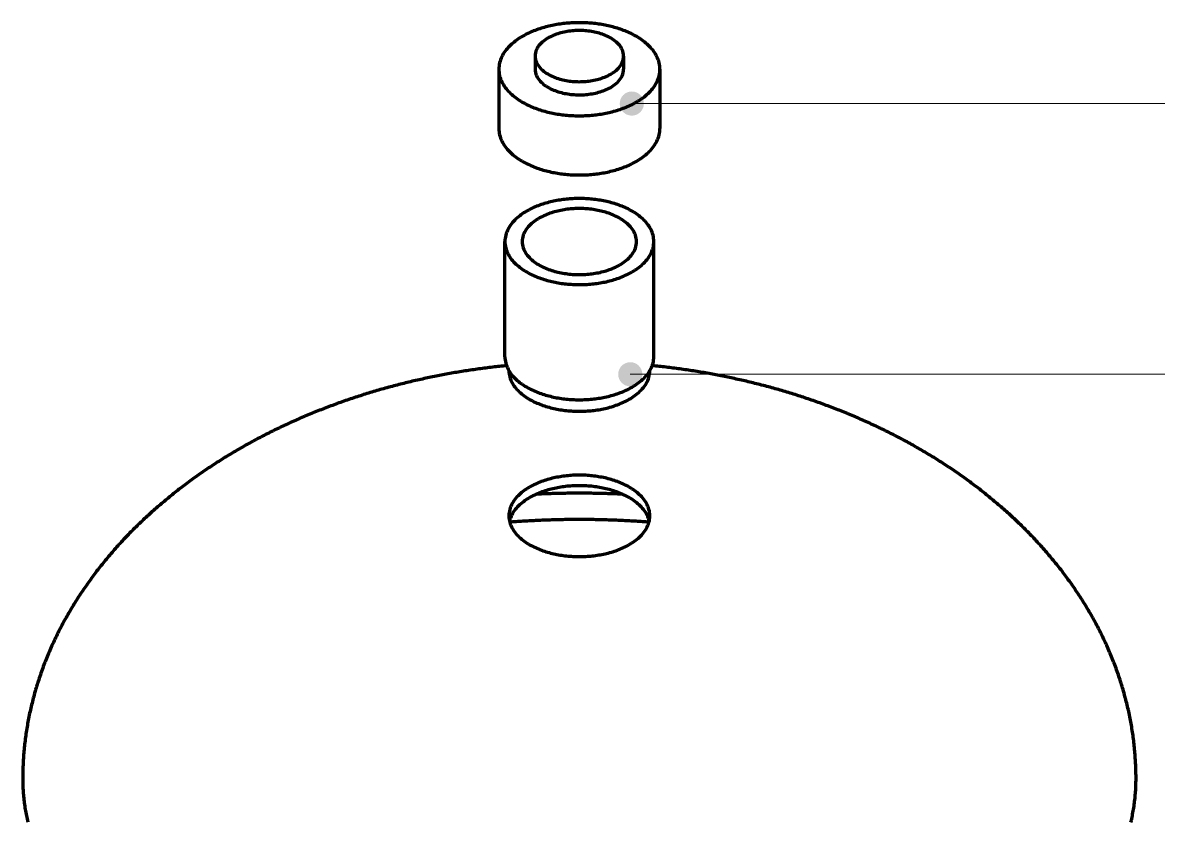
# Model space of a CAD drawing. Header units: millimetres. Extents: x 0 to 420, y 0 to 297.
# Drawn here: x 110.9 to 167.3, y 182.2 to 221.8 of the extents above; entities that cross this region are included whole.
import ezdxf

# ---------------------------------------------------------------- set-up
doc = ezdxf.new("R2010")
doc.units = ezdxf.units.MM
doc.layers.add('01-VISIBLE', color=7, linetype='CONTINUOUS', lineweight=70)
doc.layers.add('08-FINA', color=5, linetype='CONTINUOUS', lineweight=18)

msp = doc.modelspace()

# ---------------------------------------------------------------- hatches: boundary and pattern name
at = {"layer": '08-FINA'}
h = msp.add_hatch(color=7, dxfattribs=at)
h.dxf.hatch_style = 1
edge = h.paths.add_edge_path()
edge.add_arc((141.141, 217.8), 0.6, 0, 360)
h = msp.add_hatch(color=7, dxfattribs=at)
h.dxf.hatch_style = 1
edge = h.paths.add_edge_path()
edge.add_arc((141.064, 204.361), 0.6, 0, 360)

# ---------------------------------------------------------------- linework, layer by layer
at = {"layer": '01-VISIBLE'}
for p, q in [((136.336, 220.158), (136.336, 219.504)), ((140.736, 220.158), (140.736, 219.504)), ((134.536, 219.504), (134.536, 216.565)), ((142.536, 219.504), (142.536, 216.565)), ((134.836, 205.234), (134.836, 210.949)), ((142.236, 205.234), (142.236, 210.949))]:
    msp.add_line(p, q, dxfattribs=at)
for points in [[(142.536, 219.504), (142.533, 219.584), (142.526, 219.664), (142.514, 219.743), (142.498, 219.822), (142.477, 219.899), (142.452, 219.975), (142.423, 220.05), (142.39, 220.123), (142.353, 220.194), (142.313, 220.263), (142.271, 220.331), (142.225, 220.397), (142.177, 220.461), (142.126, 220.523), (142.073, 220.583), (142.018, 220.641), (141.961, 220.697), (141.902, 220.751), (141.842, 220.804), (141.78, 220.855), (141.717, 220.904), (141.652, 220.952), (141.587, 220.998), (141.52, 221.042), (141.452, 221.085), (141.384, 221.126), (141.314, 221.166), (141.244, 221.204), (141.173, 221.241), (141.101, 221.276), (141.029, 221.31), (140.956, 221.343), (140.882, 221.375), (140.808, 221.405), (140.733, 221.434), (140.658, 221.462), (140.583, 221.488), (140.507, 221.514), (140.43, 221.538), (140.354, 221.561), (140.277, 221.583), (140.199, 221.604), (140.122, 221.624), (140.044, 221.643), (139.966, 221.661), (139.888, 221.678), (139.809, 221.694), (139.73, 221.708), (139.652, 221.722), (139.573, 221.735), (139.493, 221.747), (139.414, 221.757), (139.335, 221.767), (139.255, 221.776), (139.175, 221.784), (139.095, 221.791), (139.016, 221.797), (138.936, 221.802), (138.856, 221.806), (138.776, 221.81), (138.696, 221.812), (138.616, 221.813), (138.536, 221.814), (138.455, 221.813), (138.375, 221.812), (138.295, 221.81), (138.215, 221.806), (138.135, 221.802), (138.055, 221.797), (137.976, 221.791), (137.896, 221.784), (137.816, 221.776), (137.737, 221.767), (137.657, 221.757), (137.578, 221.747), (137.499, 221.735), (137.42, 221.722), (137.341, 221.708), (137.262, 221.694), (137.183, 221.678), (137.105, 221.661), (137.027, 221.643), (136.949, 221.624), (136.872, 221.604), (136.794, 221.583), (136.717, 221.561), (136.641, 221.538), (136.565, 221.514), (136.489, 221.488), (136.413, 221.462), (136.338, 221.434), (136.263, 221.405), (136.189, 221.375), (136.116, 221.343), (136.043, 221.31), (135.97, 221.276), (135.898, 221.241), (135.827, 221.204), (135.757, 221.166), (135.687, 221.126), (135.619, 221.085), (135.551, 221.042), (135.484, 220.998), (135.419, 220.952), (135.354, 220.904), (135.291, 220.855), (135.229, 220.804), (135.169, 220.751), (135.11, 220.697), (135.053, 220.641), (134.998, 220.583), (134.945, 220.523), (134.895, 220.461), (134.846, 220.397), (134.801, 220.331), (134.758, 220.263), (134.718, 220.194), (134.682, 220.123), (134.649, 220.05), (134.619, 219.975), (134.594, 219.899), (134.573, 219.822), (134.557, 219.743), (134.545, 219.664), (134.538, 219.584), (134.536, 219.504)], [(140.736, 220.158), (140.731, 220.238), (140.718, 220.317), (140.697, 220.395), (140.668, 220.47), (140.632, 220.542), (140.591, 220.611), (140.544, 220.676), (140.493, 220.738), (140.437, 220.796), (140.379, 220.851), (140.317, 220.903), (140.253, 220.951), (140.187, 220.997), (140.119, 221.04), (140.049, 221.08), (139.977, 221.117), (139.905, 221.152), (139.831, 221.184), (139.757, 221.214), (139.681, 221.242), (139.605, 221.268), (139.528, 221.291), (139.451, 221.313), (139.373, 221.332), (139.294, 221.35), (139.215, 221.366), (139.136, 221.379), (139.057, 221.392), (138.977, 221.402), (138.897, 221.41), (138.817, 221.417), (138.737, 221.422), (138.656, 221.426), (138.576, 221.427), (138.495, 221.427), (138.415, 221.426), (138.335, 221.422), (138.254, 221.417), (138.174, 221.41), (138.094, 221.402), (138.014, 221.392), (137.935, 221.379), (137.856, 221.366), (137.777, 221.35), (137.698, 221.332), (137.62, 221.313), (137.543, 221.291), (137.466, 221.268), (137.39, 221.242), (137.314, 221.214), (137.24, 221.184), (137.166, 221.152), (137.094, 221.117), (137.022, 221.08), (136.953, 221.04), (136.884, 220.997), (136.818, 220.951), (136.754, 220.903), (136.693, 220.851), (136.634, 220.796), (136.579, 220.738), (136.527, 220.676), (136.48, 220.611), (136.439, 220.542), (136.403, 220.47), (136.374, 220.395), (136.353, 220.317), (136.34, 220.238), (136.336, 220.158)], [(136.336, 220.158), (136.34, 220.076), (136.353, 219.996), (136.375, 219.918), (136.404, 219.842), (136.441, 219.769), (136.483, 219.7), (136.531, 219.634), (136.583, 219.572), (136.64, 219.513), (136.699, 219.458), (136.762, 219.406), (136.827, 219.357), (136.894, 219.312), (136.963, 219.269), (137.034, 219.229), (137.107, 219.192), (137.18, 219.157), (137.255, 219.125), (137.33, 219.095), (137.407, 219.067), (137.484, 219.042), (137.562, 219.019), (137.641, 218.997), (137.72, 218.978), (137.799, 218.961), (137.879, 218.945), (137.959, 218.932), (138.04, 218.92), (138.12, 218.91), (138.201, 218.902), (138.282, 218.896), (138.363, 218.891), (138.445, 218.888), (138.526, 218.887), (138.607, 218.888), (138.689, 218.89), (138.77, 218.895), (138.851, 218.9), (138.932, 218.908), (139.013, 218.918), (139.093, 218.929), (139.174, 218.942), (139.253, 218.957), (139.333, 218.974), (139.412, 218.993), (139.491, 219.013), (139.569, 219.036), (139.646, 219.061), (139.723, 219.088), (139.799, 219.118), (139.874, 219.149), (139.947, 219.183), (140.02, 219.22), (140.091, 219.259)], [(140.091, 219.259), (140.162, 219.302), (140.231, 219.348), (140.297, 219.397), (140.362, 219.449), (140.423, 219.505), (140.48, 219.564), (140.534, 219.627), (140.583, 219.693), (140.627, 219.763), (140.664, 219.837), (140.695, 219.914), (140.717, 219.994), (140.731, 220.075), (140.736, 220.158)], [(134.536, 219.504), (134.538, 219.424), (134.545, 219.343), (134.557, 219.264), (134.574, 219.185), (134.595, 219.107), (134.621, 219.03), (134.65, 218.955), (134.684, 218.882), (134.72, 218.81), (134.761, 218.74), (134.804, 218.672), (134.85, 218.606), (134.899, 218.542), (134.951, 218.48), (135.004, 218.42), (135.06, 218.361), (135.117, 218.305), (135.177, 218.25), (135.238, 218.197), (135.3, 218.146), (135.364, 218.097), (135.429, 218.05), (135.495, 218.004), (135.563, 217.959), (135.631, 217.916), (135.7, 217.875), (135.771, 217.836), (135.842, 217.797), (135.913, 217.76), (135.986, 217.725), (136.059, 217.691), (136.133, 217.658), (136.207, 217.627), (136.282, 217.596), (136.357, 217.568), (136.433, 217.54), (136.509, 217.513), (136.585, 217.488), (136.662, 217.464), (136.74, 217.441), (136.817, 217.419), (136.895, 217.398), (136.973, 217.378), (137.052, 217.36), (137.131, 217.342), (137.21, 217.326), (137.289, 217.31), (137.368, 217.296), (137.448, 217.282), (137.527, 217.27), (137.607, 217.258), (137.687, 217.248), (137.767, 217.238), (137.847, 217.229), (137.928, 217.222), (138.008, 217.215), (138.088, 217.209), (138.169, 217.205), (138.249, 217.201), (138.33, 217.198), (138.411, 217.196), (138.491, 217.195), (138.572, 217.195), (138.653, 217.196), (138.733, 217.198), (138.814, 217.201), (138.894, 217.204), (138.975, 217.209), (139.055, 217.215), (139.136, 217.221), (139.216, 217.229), (139.296, 217.237), (139.376, 217.247), (139.456, 217.257), (139.536, 217.268), (139.616, 217.281), (139.695, 217.294), (139.775, 217.309), (139.854, 217.324), (139.933, 217.34), (140.012, 217.358), (140.09, 217.376), (140.168, 217.396), (140.246, 217.417), (140.324, 217.439), (140.401, 217.462), (140.478, 217.486), (140.555, 217.511), (140.631, 217.537), (140.707, 217.565), (140.782, 217.594), (140.857, 217.624), (140.931, 217.655), (141.005, 217.688), (141.078, 217.722), (141.151, 217.757), (141.223, 217.794), (141.294, 217.832), (141.364, 217.871)], [(136.336, 219.504), (136.34, 219.423), (136.353, 219.343), (136.375, 219.265), (136.404, 219.189), (136.441, 219.116), (136.483, 219.047), (136.531, 218.981), (136.583, 218.919), (136.64, 218.86), (136.699, 218.805), (136.762, 218.753), (136.827, 218.704), (136.894, 218.659), (136.963, 218.616), (137.034, 218.576), (137.107, 218.539), (137.18, 218.504), (137.255, 218.472), (137.33, 218.442), (137.407, 218.414), (137.484, 218.389), (137.562, 218.365), (137.641, 218.344), (137.72, 218.325), (137.799, 218.307), (137.879, 218.292), (137.959, 218.279), (138.04, 218.267), (138.12, 218.257), (138.201, 218.249), (138.282, 218.243), (138.363, 218.238), (138.445, 218.235), (138.526, 218.234), (138.607, 218.235), (138.689, 218.237), (138.77, 218.241), (138.851, 218.247), (138.932, 218.255), (139.013, 218.264), (139.093, 218.276), (139.174, 218.289), (139.253, 218.304), (139.333, 218.321), (139.412, 218.339), (139.491, 218.36), (139.569, 218.383), (139.646, 218.408), (139.723, 218.435), (139.799, 218.464), (139.874, 218.496), (139.947, 218.53), (140.02, 218.567), (140.091, 218.606)], [(140.091, 218.606), (140.162, 218.649), (140.231, 218.695), (140.297, 218.744), (140.362, 218.796), (140.423, 218.852), (140.48, 218.911), (140.534, 218.973), (140.583, 219.04), (140.627, 219.11), (140.664, 219.184), (140.695, 219.261), (140.717, 219.34), (140.731, 219.422), (140.736, 219.504)], [(141.364, 217.871), (141.434, 217.913), (141.502, 217.955), (141.57, 218), (141.637, 218.046), (141.702, 218.093), (141.766, 218.143), (141.829, 218.194), (141.89, 218.247), (141.95, 218.301), (142.008, 218.358), (142.064, 218.416), (142.118, 218.477), (142.169, 218.539), (142.219, 218.603), (142.265, 218.67), (142.309, 218.738), (142.349, 218.808), (142.387, 218.88), (142.42, 218.953), (142.45, 219.029), (142.475, 219.106), (142.497, 219.184), (142.514, 219.263), (142.526, 219.343), (142.533, 219.423), (142.536, 219.504)], [(134.536, 216.565), (134.538, 216.484), (134.545, 216.404), (134.557, 216.324), (134.574, 216.245), (134.595, 216.168), (134.621, 216.091), (134.65, 216.016), (134.684, 215.943), (134.72, 215.871), (134.761, 215.801), (134.804, 215.733), (134.85, 215.667), (134.899, 215.603), (134.951, 215.541), (135.004, 215.48), (135.06, 215.422), (135.117, 215.366), (135.177, 215.311), (135.238, 215.258), (135.3, 215.207), (135.364, 215.158), (135.429, 215.11), (135.495, 215.064), (135.563, 215.02), (135.631, 214.977), (135.7, 214.936), (135.771, 214.896), (135.842, 214.858), (135.913, 214.821), (135.986, 214.786), (136.059, 214.751), (136.133, 214.719), (136.207, 214.687), (136.282, 214.657), (136.357, 214.628), (136.433, 214.6), (136.509, 214.574), (136.585, 214.549), (136.662, 214.524), (136.74, 214.501), (136.817, 214.479), (136.895, 214.459), (136.973, 214.439), (137.052, 214.42), (137.131, 214.403), (137.21, 214.386), (137.289, 214.371), (137.368, 214.356), (137.448, 214.343), (137.527, 214.33), (137.607, 214.319), (137.687, 214.308), (137.767, 214.299), (137.847, 214.29), (137.928, 214.282), (138.008, 214.276), (138.088, 214.27), (138.169, 214.265), (138.249, 214.261), (138.33, 214.259), (138.411, 214.257), (138.491, 214.256), (138.572, 214.256), (138.653, 214.257), (138.733, 214.258), (138.814, 214.261), (138.894, 214.265), (138.975, 214.27), (139.055, 214.275), (139.136, 214.282), (139.216, 214.289), (139.296, 214.298), (139.376, 214.307), (139.456, 214.318), (139.536, 214.329), (139.616, 214.341), (139.695, 214.355), (139.775, 214.369), (139.854, 214.385), (139.933, 214.401), (140.012, 214.419), (140.09, 214.437), (140.168, 214.457), (140.246, 214.477), (140.324, 214.499), (140.401, 214.522), (140.478, 214.546), (140.555, 214.571), (140.631, 214.598), (140.707, 214.625), (140.782, 214.654), (140.857, 214.684), (140.931, 214.716), (141.005, 214.748), (141.078, 214.782), (141.151, 214.818), (141.223, 214.854), (141.294, 214.892), (141.364, 214.932)], [(141.364, 214.932), (141.434, 214.973), (141.502, 215.016), (141.57, 215.06), (141.637, 215.106), (141.702, 215.154), (141.766, 215.203), (141.829, 215.254), (141.89, 215.307), (141.95, 215.362), (142.008, 215.419), (142.064, 215.477), (142.118, 215.537), (142.169, 215.6), (142.219, 215.664), (142.265, 215.73), (142.309, 215.798), (142.349, 215.869), (142.387, 215.94), (142.42, 216.014), (142.45, 216.089), (142.475, 216.166), (142.497, 216.244), (142.514, 216.323), (142.526, 216.403), (142.533, 216.484), (142.536, 216.565)], [(142.236, 210.949), (142.233, 211.03), (142.225, 211.11), (142.212, 211.189), (142.194, 211.268), (142.172, 211.345), (142.144, 211.421), (142.113, 211.495), (142.078, 211.567), (142.039, 211.637), (141.996, 211.706), (141.95, 211.772), (141.902, 211.836), (141.851, 211.898), (141.797, 211.958), (141.741, 212.016), (141.684, 212.072), (141.624, 212.126), (141.563, 212.178), (141.5, 212.228), (141.435, 212.276), (141.37, 212.323), (141.303, 212.368), (141.235, 212.411), (141.166, 212.452), (141.096, 212.492), (141.025, 212.53), (140.953, 212.567), (140.881, 212.602), (140.808, 212.635), (140.734, 212.668), (140.66, 212.699), (140.585, 212.728), (140.51, 212.756), (140.434, 212.783), (140.358, 212.809), (140.281, 212.833), (140.204, 212.856), (140.126, 212.878), (140.049, 212.899), (139.971, 212.918), (139.892, 212.937), (139.814, 212.954), (139.735, 212.97), (139.656, 212.985), (139.577, 212.999), (139.497, 213.012), (139.418, 213.024), (139.338, 213.035), (139.258, 213.045), (139.178, 213.053), (139.098, 213.061), (139.018, 213.067), (138.938, 213.073), (138.857, 213.078), (138.777, 213.081), (138.696, 213.084), (138.616, 213.085), (138.536, 213.086), (138.455, 213.085), (138.375, 213.084), (138.294, 213.081), (138.214, 213.078), (138.134, 213.073), (138.053, 213.067), (137.973, 213.061), (137.893, 213.053), (137.813, 213.045), (137.733, 213.035), (137.653, 213.024), (137.574, 213.012), (137.494, 212.999), (137.415, 212.985), (137.336, 212.97), (137.257, 212.954), (137.179, 212.937), (137.1, 212.918), (137.022, 212.899), (136.945, 212.878), (136.867, 212.856), (136.79, 212.833), (136.714, 212.809), (136.637, 212.783), (136.561, 212.756), (136.486, 212.728), (136.411, 212.699), (136.337, 212.668), (136.263, 212.635), (136.19, 212.602), (136.118, 212.567), (136.046, 212.53), (135.975, 212.492), (135.905, 212.452), (135.836, 212.411), (135.768, 212.368), (135.702, 212.323), (135.636, 212.276), (135.572, 212.228), (135.509, 212.178), (135.447, 212.126), (135.388, 212.072), (135.33, 212.016), (135.274, 211.958), (135.22, 211.898), (135.169, 211.836), (135.121, 211.772), (135.075, 211.706), (135.033, 211.637), (134.994, 211.567), (134.958, 211.495), (134.927, 211.421), (134.9, 211.345), (134.877, 211.268), (134.859, 211.189), (134.846, 211.11), (134.838, 211.03), (134.836, 210.949)], [(141.373, 210.949), (141.37, 211.03), (141.36, 211.11), (141.343, 211.188), (141.32, 211.265), (141.291, 211.34), (141.257, 211.413), (141.218, 211.484), (141.175, 211.551), (141.128, 211.616), (141.077, 211.679), (141.023, 211.738), (140.966, 211.795), (140.907, 211.849), (140.845, 211.901), (140.782, 211.951), (140.716, 211.998), (140.65, 212.042), (140.581, 212.085), (140.512, 212.125), (140.441, 212.163), (140.369, 212.2), (140.297, 212.234), (140.223, 212.267), (140.149, 212.297), (140.074, 212.326), (139.998, 212.353), (139.922, 212.379), (139.845, 212.403), (139.768, 212.425), (139.69, 212.446), (139.612, 212.465), (139.533, 212.483), (139.455, 212.499), (139.376, 212.514), (139.296, 212.528), (139.217, 212.54), (139.137, 212.551), (139.057, 212.56), (138.977, 212.568), (138.897, 212.574), (138.817, 212.58), (138.737, 212.584), (138.656, 212.586), (138.576, 212.588), (138.495, 212.588), (138.415, 212.586), (138.335, 212.584), (138.254, 212.58), (138.174, 212.574), (138.094, 212.568), (138.014, 212.56), (137.934, 212.551), (137.854, 212.54), (137.775, 212.528), (137.695, 212.514), (137.616, 212.499), (137.538, 212.483), (137.459, 212.465), (137.381, 212.446), (137.303, 212.425), (137.226, 212.403), (137.149, 212.379), (137.073, 212.353), (136.998, 212.326), (136.922, 212.297), (136.848, 212.267), (136.775, 212.234), (136.702, 212.2), (136.63, 212.163), (136.559, 212.125), (136.49, 212.085), (136.422, 212.042), (136.355, 211.998), (136.289, 211.951), (136.226, 211.901), (136.164, 211.849), (136.105, 211.795), (136.048, 211.738), (135.994, 211.679), (135.944, 211.616), (135.896, 211.551), (135.853, 211.484), (135.814, 211.413), (135.78, 211.34), (135.751, 211.265), (135.728, 211.188), (135.712, 211.11), (135.701, 211.03), (135.698, 210.949)], [(134.836, 210.949), (134.838, 210.869), (134.846, 210.789), (134.859, 210.71), (134.877, 210.632), (134.899, 210.555), (134.926, 210.479), (134.958, 210.405), (134.993, 210.333), (135.032, 210.263), (135.074, 210.195), (135.12, 210.129), (135.168, 210.065), (135.219, 210.003), (135.272, 209.943), (135.328, 209.885), (135.386, 209.829), (135.445, 209.775), (135.506, 209.723), (135.569, 209.673), (135.633, 209.625), (135.699, 209.578), (135.765, 209.533), (135.833, 209.49), (135.902, 209.449), (135.972, 209.409), (136.042, 209.371), (136.114, 209.335), (136.186, 209.299), (136.259, 209.266), (136.332, 209.233), (136.406, 209.202), (136.481, 209.173), (136.556, 209.145), (136.632, 209.118), (136.708, 209.092), (136.784, 209.068), (136.861, 209.045), (136.938, 209.023), (137.016, 209.002), (137.094, 208.982), (137.172, 208.964), (137.25, 208.946), (137.329, 208.93), (137.408, 208.915), (137.487, 208.901), (137.566, 208.888), (137.645, 208.876), (137.725, 208.865), (137.805, 208.855), (137.884, 208.847), (137.964, 208.839), (138.044, 208.832), (138.124, 208.827), (138.205, 208.822), (138.285, 208.818), (138.365, 208.816), (138.445, 208.814), (138.525, 208.813), (138.606, 208.814), (138.686, 208.815), (138.766, 208.817), (138.846, 208.821), (138.927, 208.825), (139.007, 208.831), (139.087, 208.837), (139.167, 208.845), (139.247, 208.853), (139.326, 208.863), (139.406, 208.873), (139.485, 208.885), (139.565, 208.898), (139.644, 208.911), (139.723, 208.926), (139.801, 208.942), (139.88, 208.959), (139.958, 208.977), (140.036, 208.997), (140.113, 209.017), (140.191, 209.039), (140.268, 209.062), (140.344, 209.086), (140.42, 209.111), (140.496, 209.138), (140.571, 209.166), (140.646, 209.195), (140.72, 209.226), (140.794, 209.257), (140.867, 209.291), (140.939, 209.326), (141.011, 209.362), (141.082, 209.4), (141.152, 209.439)], [(135.698, 210.949), (135.701, 210.869), (135.712, 210.788), (135.729, 210.709), (135.752, 210.632), (135.781, 210.556), (135.815, 210.483), (135.855, 210.412), (135.899, 210.344), (135.946, 210.279), (135.998, 210.217), (136.052, 210.157), (136.11, 210.1), (136.169, 210.045), (136.231, 209.993), (136.295, 209.944), (136.361, 209.897), (136.429, 209.852), (136.498, 209.81), (136.568, 209.769), (136.639, 209.731), (136.711, 209.695), (136.785, 209.66), (136.859, 209.628), (136.934, 209.597), (137.009, 209.568), (137.085, 209.541), (137.162, 209.516), (137.24, 209.492), (137.317, 209.47), (137.396, 209.449), (137.474, 209.43), (137.553, 209.413), (137.633, 209.396), (137.712, 209.382), (137.792, 209.368), (137.872, 209.357), (137.952, 209.346), (138.033, 209.337), (138.113, 209.329), (138.194, 209.323), (138.275, 209.318), (138.355, 209.315), (138.436, 209.312), (138.517, 209.311), (138.598, 209.312), (138.679, 209.313), (138.76, 209.316), (138.841, 209.321), (138.921, 209.326), (139.002, 209.334), (139.083, 209.342), (139.163, 209.352), (139.243, 209.363), (139.323, 209.376), (139.403, 209.39), (139.482, 209.405), (139.561, 209.422), (139.64, 209.44), (139.718, 209.46), (139.796, 209.482), (139.874, 209.505), (139.951, 209.53), (140.028, 209.556), (140.103, 209.584), (140.179, 209.614), (140.253, 209.645), (140.327, 209.679), (140.4, 209.714), (140.471, 209.752), (140.542, 209.791)], [(140.542, 209.791), (140.613, 209.834), (140.683, 209.879), (140.751, 209.926), (140.817, 209.976), (140.882, 210.028), (140.944, 210.083), (141.003, 210.141), (141.06, 210.201), (141.113, 210.265), (141.163, 210.331), (141.209, 210.4), (141.25, 210.472), (141.286, 210.547), (141.317, 210.624), (141.341, 210.703), (141.359, 210.784), (141.37, 210.867), (141.373, 210.949)], [(141.152, 209.439), (141.222, 209.48), (141.29, 209.523), (141.358, 209.568), (141.424, 209.615), (141.49, 209.663), (141.553, 209.713), (141.615, 209.766), (141.676, 209.82), (141.734, 209.876), (141.791, 209.934), (141.845, 209.994), (141.897, 210.057), (141.946, 210.121), (141.992, 210.188), (142.035, 210.257), (142.075, 210.327), (142.111, 210.4), (142.143, 210.475), (142.171, 210.551), (142.194, 210.629), (142.212, 210.708), (142.225, 210.788), (142.233, 210.868), (142.236, 210.949)], [(134.917, 204.788), (134.831, 204.78), (134.745, 204.771), (134.659, 204.762), (134.573, 204.753), (134.488, 204.743), (134.402, 204.734), (134.316, 204.724), (134.23, 204.714), (134.144, 204.704), (134.059, 204.693), (133.973, 204.683), (133.887, 204.672), (133.802, 204.661), (133.716, 204.65), (133.631, 204.638), (133.545, 204.627), (133.459, 204.615), (133.374, 204.603), (133.288, 204.59), (133.203, 204.578), (133.118, 204.565), (133.032, 204.552), (132.947, 204.539), (132.862, 204.526), (132.776, 204.513), (132.691, 204.499), (132.606, 204.485), (132.521, 204.471), (132.435, 204.457), (132.35, 204.442), (132.265, 204.427), (132.18, 204.412), (132.095, 204.397), (132.01, 204.382), (131.925, 204.366), (131.84, 204.351), (131.756, 204.335), (131.671, 204.319), (131.586, 204.302), (131.501, 204.286), (131.417, 204.269), (131.332, 204.252), (131.247, 204.235), (131.163, 204.217), (131.078, 204.2), (130.994, 204.182), (130.909, 204.164), (130.825, 204.146), (130.74, 204.127), (130.656, 204.108), (130.572, 204.09), (130.488, 204.071), (130.403, 204.051), (130.319, 204.032), (130.235, 204.012), (130.151, 203.992), (130.067, 203.972), (129.983, 203.952), (129.899, 203.931), (129.816, 203.911), (129.732, 203.89), (129.648, 203.868), (129.565, 203.847), (129.481, 203.826), (129.397, 203.804), (129.314, 203.782), (129.23, 203.76), (129.147, 203.737), (129.064, 203.715), (128.98, 203.692), (128.897, 203.669), (128.814, 203.645), (128.731, 203.622), (128.648, 203.598), (128.565, 203.574), (128.482, 203.55), (128.399, 203.526), (128.316, 203.501), (128.234, 203.477), (128.151, 203.452), (128.068, 203.427), (127.986, 203.401), (127.903, 203.376), (127.821, 203.35), (127.739, 203.324), (127.656, 203.298), (127.574, 203.271), (127.492, 203.244), (127.41, 203.218), (127.328, 203.19), (127.246, 203.163), (127.164, 203.136), (127.082, 203.108), (127.001, 203.08), (126.919, 203.052), (126.838, 203.023), (126.756, 202.995), (126.675, 202.966), (126.593, 202.937), (126.512, 202.908), (126.431, 202.878), (126.35, 202.849), (126.269, 202.819), (126.188, 202.789), (126.107, 202.758), (126.026, 202.728), (125.946, 202.697), (125.865, 202.666), (125.785, 202.635), (125.704, 202.604), (125.624, 202.572), (125.543, 202.54), (125.463, 202.508), (125.383, 202.476), (125.303, 202.443), (125.223, 202.411), (125.144, 202.378), (125.064, 202.344), (124.984, 202.311), (124.905, 202.277), (124.825, 202.244), (124.746, 202.21), (124.667, 202.175), (124.587, 202.141), (124.508, 202.106), (124.429, 202.071), (124.35, 202.036), (124.272, 202.001), (124.193, 201.965), (124.114, 201.929), (124.036, 201.893), (123.958, 201.857), (123.879, 201.821), (123.801, 201.784), (123.723, 201.747), (123.645, 201.71), (123.567, 201.672), (123.49, 201.635), (123.412, 201.597), (123.334, 201.559), (123.257, 201.521), (123.18, 201.482), (123.103, 201.444), (123.025, 201.405), (122.949, 201.365), (122.872, 201.326), (122.795, 201.287), (122.718, 201.247), (122.642, 201.207), (122.565, 201.166), (122.489, 201.126), (122.413, 201.085), (122.337, 201.044), (122.261, 201.003), (122.185, 200.961), (122.11, 200.92), (122.034, 200.878), (121.959, 200.836), (121.884, 200.794), (121.809, 200.751), (121.734, 200.708), (121.659, 200.665), (121.584, 200.622), (121.509, 200.578), (121.435, 200.535), (121.361, 200.491), (121.286, 200.447), (121.212, 200.402), (121.138, 200.358), (121.065, 200.313), (120.991, 200.268), (120.917, 200.222), (120.844, 200.177), (120.771, 200.131), (120.698, 200.085), (120.625, 200.039), (120.552, 199.992), (120.479, 199.946), (120.407, 199.899), (120.335, 199.852), (120.262, 199.804), (120.19, 199.757), (120.119, 199.709), (120.047, 199.661), (119.975, 199.612), (119.904, 199.564), (119.833, 199.515), (119.762, 199.466), (119.691, 199.417), (119.62, 199.367), (119.549, 199.317), (119.479, 199.267), (119.409, 199.217), (119.338, 199.167), (119.269, 199.116), (119.199, 199.065), (119.129, 199.014), (119.06, 198.963), (118.991, 198.911), (118.921, 198.859), (118.853, 198.807), (118.784, 198.755), (118.715, 198.703), (118.647, 198.65), (118.579, 198.597), (118.511, 198.544), (118.443, 198.49), (118.375, 198.436), (118.308, 198.382), (118.241, 198.328), (118.174, 198.274), (118.107, 198.219), (118.04, 198.164), (117.974, 198.109), (117.908, 198.054), (117.841, 197.998), (117.776, 197.942), (117.71, 197.886), (117.644, 197.83), (117.579, 197.773), (117.514, 197.717), (117.449, 197.66), (117.385, 197.602), (117.32, 197.545), (117.256, 197.487), (117.192, 197.429), (117.128, 197.371), (117.065, 197.313), (117.001, 197.254), (116.938, 197.195), (116.875, 197.136), (116.812, 197.077), (116.75, 197.017), (116.688, 196.957), (116.626, 196.897), (116.564, 196.837), (116.502, 196.776), (116.441, 196.716), (116.38, 196.655), (116.319, 196.593), (116.258, 196.532), (116.198, 196.47), (116.138, 196.408), (116.078, 196.346), (116.018, 196.284), (115.959, 196.221), (115.9, 196.158), (115.841, 196.095), (115.782, 196.032), (115.724, 195.968), (115.665, 195.904), (115.607, 195.84), (115.55, 195.776), (115.492, 195.711), (115.435, 195.647), (115.378, 195.582), (115.322, 195.517), (115.265, 195.451), (115.209, 195.385), (115.154, 195.32), (115.098, 195.253), (115.043, 195.187), (114.988, 195.121), (114.933, 195.054), (114.879, 194.987), (114.824, 194.919), (114.771, 194.852), (114.717, 194.784), (114.664, 194.716), (114.611, 194.648), (114.558, 194.58), (114.506, 194.511), (114.453, 194.442), (114.402, 194.373), (114.35, 194.304), (114.299, 194.234), (114.248, 194.165), (114.197, 194.095), (114.147, 194.025), (114.097, 193.954), (114.047, 193.884), (113.998, 193.813), (113.949, 193.742), (113.9, 193.67), (113.852, 193.599), (113.803, 193.527), (113.756, 193.455), (113.708, 193.383), (113.661, 193.311), (113.614, 193.238), (113.568, 193.166), (113.522, 193.093), (113.476, 193.019), (113.43, 192.946), (113.385, 192.873), (113.34, 192.799), (113.296, 192.725), (113.252, 192.65), (113.208, 192.576), (113.164, 192.501), (113.121, 192.427), (113.079, 192.352), (113.036, 192.276), (112.994, 192.201), (112.952, 192.125), (112.911, 192.049), (112.87, 191.973), (112.83, 191.897), (112.789, 191.821), (112.749, 191.744), (112.71, 191.667), (112.671, 191.591), (112.632, 191.513), (112.594, 191.436), (112.556, 191.358), (112.518, 191.281), (112.481, 191.203), (112.444, 191.125), (112.408, 191.046), (112.372, 190.968), (112.336, 190.889), (112.301, 190.811), (112.266, 190.732), (112.231, 190.652), (112.197, 190.573), (112.163, 190.494), (112.13, 190.414), (112.097, 190.334), (112.065, 190.254), (112.033, 190.174), (112.001, 190.094), (111.97, 190.013), (111.939, 189.932), (111.908, 189.852), (111.878, 189.771), (111.849, 189.69), (111.82, 189.608), (111.791, 189.527), (111.762, 189.445), (111.735, 189.364), (111.707, 189.282), (111.68, 189.2), (111.653, 189.118), (111.627, 189.035), (111.601, 188.953), (111.576, 188.87), (111.551, 188.788), (111.527, 188.705), (111.503, 188.622), (111.479, 188.539), (111.456, 188.456), (111.433, 188.372), (111.411, 188.289), (111.389, 188.206), (111.368, 188.122), (111.347, 188.038), (111.326, 187.954), (111.306, 187.87), (111.286, 187.786), (111.267, 187.702), (111.249, 187.618), (111.23, 187.533), (111.213, 187.449), (111.195, 187.364), (111.178, 187.279), (111.162, 187.195), (111.146, 187.11), (111.131, 187.025), (111.116, 186.94), (111.101, 186.855), (111.087, 186.77), (111.073, 186.684), (111.06, 186.599), (111.048, 186.514), (111.035, 186.428), (111.024, 186.343), (111.012, 186.257), (111.002, 186.171), (110.991, 186.085), (110.981, 186), (110.972, 185.914), (110.963, 185.828), (110.955, 185.742), (110.947, 185.656), (110.94, 185.57), (110.933, 185.484), (110.926, 185.398), (110.92, 185.312), (110.915, 185.226), (110.91, 185.139), (110.905, 185.053), (110.901, 184.967), (110.897, 184.881), (110.894, 184.794), (110.892, 184.708), (110.889, 184.622), (110.888, 184.535), (110.887, 184.449), (110.886, 184.363), (110.886, 184.276)], [(134.836, 205.234), (134.838, 205.154), (134.846, 205.074), (134.859, 204.995), (134.877, 204.916), (134.899, 204.839), (134.926, 204.764), (134.958, 204.69), (134.993, 204.618), (135.032, 204.548), (135.074, 204.479), (135.12, 204.413), (135.168, 204.349), (135.219, 204.287), (135.272, 204.227), (135.328, 204.169), (135.386, 204.113), (135.445, 204.059), (135.506, 204.008), (135.569, 203.957), (135.633, 203.909), (135.699, 203.863), (135.765, 203.818), (135.833, 203.775), (135.902, 203.734), (135.972, 203.694), (136.042, 203.656), (136.114, 203.619), (136.186, 203.584), (136.259, 203.55), (136.332, 203.518), (136.406, 203.487), (136.481, 203.457), (136.556, 203.429), (136.632, 203.402), (136.708, 203.377), (136.784, 203.352), (136.861, 203.329), (136.938, 203.307), (137.016, 203.286), (137.094, 203.267), (137.172, 203.248), (137.25, 203.231), (137.329, 203.215), (137.408, 203.199), (137.487, 203.185), (137.566, 203.172), (137.645, 203.161), (137.725, 203.15), (137.805, 203.14), (137.884, 203.131), (137.964, 203.123), (138.044, 203.117), (138.124, 203.111), (138.205, 203.106), (138.285, 203.103), (138.365, 203.1), (138.445, 203.098), (138.525, 203.098), (138.606, 203.098), (138.686, 203.1), (138.766, 203.102), (138.846, 203.105), (138.927, 203.11), (139.007, 203.115), (139.087, 203.122), (139.167, 203.129), (139.247, 203.138), (139.326, 203.147), (139.406, 203.158), (139.485, 203.169), (139.565, 203.182), (139.644, 203.196), (139.723, 203.211), (139.801, 203.227), (139.88, 203.244), (139.958, 203.262), (140.036, 203.281), (140.113, 203.302), (140.191, 203.323), (140.268, 203.346), (140.344, 203.37), (140.42, 203.396), (140.496, 203.422), (140.571, 203.45), (140.646, 203.479), (140.72, 203.51), (140.794, 203.542), (140.867, 203.575), (140.939, 203.61), (141.011, 203.646), (141.082, 203.684), (141.152, 203.724)], [(141.152, 203.724), (141.222, 203.765), (141.29, 203.808), (141.358, 203.853), (141.424, 203.899), (141.49, 203.948), (141.553, 203.998), (141.615, 204.05), (141.676, 204.104), (141.734, 204.16), (141.791, 204.219), (141.845, 204.279), (141.897, 204.341), (141.946, 204.406), (141.992, 204.472), (142.035, 204.541), (142.075, 204.612), (142.111, 204.685), (142.143, 204.759), (142.171, 204.835), (142.194, 204.913), (142.212, 204.992), (142.225, 205.072), (142.233, 205.153), (142.236, 205.234)], [(166.186, 184.276), (166.185, 184.363), (166.185, 184.449), (166.183, 184.535), (166.182, 184.622), (166.18, 184.708), (166.177, 184.794), (166.174, 184.881), (166.17, 184.967), (166.166, 185.053), (166.162, 185.139), (166.157, 185.226), (166.151, 185.312), (166.145, 185.398), (166.139, 185.484), (166.132, 185.57), (166.124, 185.656), (166.116, 185.742), (166.108, 185.828), (166.099, 185.914), (166.09, 186), (166.08, 186.085), (166.07, 186.171), (166.059, 186.257), (166.047, 186.343), (166.036, 186.428), (166.024, 186.514), (166.011, 186.599), (165.998, 186.684), (165.984, 186.77), (165.97, 186.855), (165.956, 186.94), (165.941, 187.025), (165.925, 187.11), (165.909, 187.195), (165.893, 187.279), (165.876, 187.364), (165.859, 187.449), (165.841, 187.533), (165.823, 187.618), (165.804, 187.702), (165.785, 187.786), (165.765, 187.87), (165.745, 187.954), (165.725, 188.038), (165.704, 188.122), (165.682, 188.206), (165.66, 188.289), (165.638, 188.372), (165.615, 188.456), (165.592, 188.539), (165.569, 188.622), (165.545, 188.705), (165.52, 188.788), (165.495, 188.87), (165.47, 188.953), (165.444, 189.035), (165.418, 189.118), (165.391, 189.2), (165.364, 189.282), (165.337, 189.364), (165.309, 189.445), (165.28, 189.527), (165.252, 189.608), (165.222, 189.69), (165.193, 189.771), (165.163, 189.852), (165.132, 189.932), (165.101, 190.013), (165.07, 190.094), (165.039, 190.174), (165.006, 190.254), (164.974, 190.334), (164.941, 190.414), (164.908, 190.494), (164.874, 190.573), (164.84, 190.652), (164.805, 190.732), (164.771, 190.811), (164.735, 190.889), (164.7, 190.968), (164.663, 191.046), (164.627, 191.125), (164.59, 191.203), (164.553, 191.281), (164.515, 191.358), (164.477, 191.436), (164.439, 191.513), (164.4, 191.591), (164.361, 191.667), (164.322, 191.744), (164.282, 191.821), (164.242, 191.897), (164.201, 191.973), (164.16, 192.049), (164.119, 192.125), (164.077, 192.201), (164.035, 192.276), (163.993, 192.352), (163.95, 192.427), (163.907, 192.501), (163.863, 192.576), (163.82, 192.65), (163.775, 192.725), (163.731, 192.799), (163.686, 192.873), (163.641, 192.946), (163.595, 193.019), (163.55, 193.093), (163.503, 193.166), (163.457, 193.238), (163.41, 193.311), (163.363, 193.383), (163.315, 193.455), (163.268, 193.527), (163.22, 193.599), (163.171, 193.67), (163.122, 193.742), (163.073, 193.813), (163.024, 193.884), (162.974, 193.954), (162.924, 194.025), (162.874, 194.095), (162.823, 194.165), (162.772, 194.234), (162.721, 194.304), (162.67, 194.373), (162.618, 194.442), (162.566, 194.511), (162.513, 194.58), (162.46, 194.648), (162.407, 194.716), (162.354, 194.784), (162.301, 194.852), (162.247, 194.919), (162.193, 194.987), (162.138, 195.054), (162.083, 195.121), (162.028, 195.187), (161.973, 195.253), (161.918, 195.32), (161.862, 195.385), (161.806, 195.451), (161.749, 195.517), (161.693, 195.582), (161.636, 195.647), (161.579, 195.711), (161.521, 195.776), (161.464, 195.84), (161.406, 195.904), (161.348, 195.968), (161.289, 196.032), (161.23, 196.095), (161.172, 196.158), (161.112, 196.221), (161.053, 196.284), (160.993, 196.346), (160.933, 196.408), (160.873, 196.47), (160.813, 196.532), (160.752, 196.593), (160.691, 196.655), (160.63, 196.716), (160.569, 196.776), (160.507, 196.837), (160.446, 196.897), (160.383, 196.957), (160.321, 197.017), (160.259, 197.077), (160.196, 197.136), (160.133, 197.195), (160.07, 197.254), (160.007, 197.313), (159.943, 197.371), (159.879, 197.429), (159.815, 197.487), (159.751, 197.545), (159.687, 197.602), (159.622, 197.66), (159.557, 197.717), (159.492, 197.773), (159.427, 197.83), (159.361, 197.886), (159.296, 197.942), (159.23, 197.998), (159.164, 198.054), (159.097, 198.109), (159.031, 198.164), (158.964, 198.219), (158.897, 198.274), (158.83, 198.328), (158.763, 198.382), (158.696, 198.436), (158.628, 198.49), (158.56, 198.544), (158.492, 198.597), (158.424, 198.65), (158.356, 198.703), (158.287, 198.755), (158.219, 198.807), (158.15, 198.859), (158.081, 198.911), (158.011, 198.963), (157.942, 199.014), (157.872, 199.065), (157.803, 199.116), (157.733, 199.167), (157.663, 199.217), (157.592, 199.267), (157.522, 199.317), (157.451, 199.367), (157.381, 199.417), (157.31, 199.466), (157.239, 199.515), (157.167, 199.564), (157.096, 199.612), (157.024, 199.661), (156.953, 199.709), (156.881, 199.757), (156.809, 199.804), (156.737, 199.852), (156.664, 199.899), (156.592, 199.946), (156.519, 199.992), (156.446, 200.039), (156.373, 200.085), (156.3, 200.131), (156.227, 200.177), (156.154, 200.222), (156.08, 200.268), (156.007, 200.313), (155.933, 200.358), (155.859, 200.402), (155.785, 200.447), (155.711, 200.491), (155.636, 200.535), (155.562, 200.578), (155.487, 200.622), (155.412, 200.665), (155.338, 200.708), (155.263, 200.751), (155.187, 200.793), (155.112, 200.836), (155.037, 200.878), (154.961, 200.92), (154.886, 200.961), (154.81, 201.003), (154.734, 201.044), (154.658, 201.085), (154.582, 201.126), (154.506, 201.166), (154.429, 201.207), (154.353, 201.247), (154.276, 201.286), (154.199, 201.326), (154.123, 201.365), (154.046, 201.405), (153.969, 201.443), (153.891, 201.482), (153.814, 201.521), (153.737, 201.559), (153.659, 201.597), (153.581, 201.635), (153.504, 201.672), (153.426, 201.71), (153.348, 201.747), (153.27, 201.784), (153.192, 201.82), (153.113, 201.857), (153.035, 201.893), (152.957, 201.929), (152.878, 201.965), (152.799, 202.001), (152.721, 202.036), (152.642, 202.071), (152.563, 202.106), (152.484, 202.141), (152.405, 202.175), (152.325, 202.21), (152.246, 202.244), (152.166, 202.277), (152.087, 202.311), (152.007, 202.344), (151.928, 202.378), (151.848, 202.41), (151.768, 202.443), (151.688, 202.476), (151.608, 202.508), (151.528, 202.54), (151.447, 202.572), (151.367, 202.604), (151.287, 202.635), (151.206, 202.666), (151.125, 202.697), (151.045, 202.728), (150.964, 202.758), (150.883, 202.789), (150.802, 202.819), (150.721, 202.849), (150.64, 202.878), (150.559, 202.908), (150.478, 202.937), (150.396, 202.966), (150.315, 202.995), (150.234, 203.024), (150.152, 203.052), (150.07, 203.08), (149.989, 203.108), (149.907, 203.136), (149.825, 203.163), (149.743, 203.191), (149.661, 203.218), (149.579, 203.245), (149.497, 203.271), (149.415, 203.298), (149.333, 203.324), (149.25, 203.35), (149.168, 203.376), (149.085, 203.401), (149.003, 203.427), (148.92, 203.452), (148.838, 203.477), (148.755, 203.502), (148.672, 203.526), (148.589, 203.55), (148.506, 203.574), (148.423, 203.598), (148.34, 203.622), (148.257, 203.645), (148.174, 203.669), (148.091, 203.692), (148.007, 203.715), (147.924, 203.737), (147.841, 203.76), (147.757, 203.782), (147.674, 203.804), (147.59, 203.826), (147.507, 203.847), (147.423, 203.868), (147.339, 203.89), (147.255, 203.911), (147.172, 203.931), (147.088, 203.952), (147.004, 203.972), (146.92, 203.992), (146.836, 204.012), (146.752, 204.032), (146.668, 204.051), (146.583, 204.071), (146.499, 204.09), (146.415, 204.108), (146.331, 204.127), (146.246, 204.146), (146.162, 204.164), (146.077, 204.182), (145.993, 204.2), (145.908, 204.217), (145.824, 204.235), (145.739, 204.252), (145.655, 204.269), (145.57, 204.286), (145.485, 204.302), (145.4, 204.318), (145.316, 204.335), (145.231, 204.351), (145.146, 204.366), (145.061, 204.382), (144.976, 204.397), (144.891, 204.412), (144.806, 204.427), (144.721, 204.442), (144.636, 204.456), (144.55, 204.471), (144.465, 204.485), (144.38, 204.499), (144.295, 204.512), (144.21, 204.526), (144.124, 204.539), (144.039, 204.552), (143.953, 204.565), (143.868, 204.578), (143.783, 204.59), (143.697, 204.603), (143.612, 204.615), (143.526, 204.626), (143.441, 204.638), (143.355, 204.65), (143.269, 204.661), (143.184, 204.672), (143.098, 204.683), (143.012, 204.693), (142.927, 204.704), (142.841, 204.714), (142.755, 204.724), (142.669, 204.734), (142.584, 204.743), (142.498, 204.753), (142.412, 204.762), (142.326, 204.771), (142.24, 204.78), (142.154, 204.788)], [(135.034, 204.545), (135.037, 204.464), (135.045, 204.384), (135.059, 204.305), (135.078, 204.227), (135.102, 204.151), (135.13, 204.076), (135.163, 204.002), (135.2, 203.931), (135.241, 203.862), (135.285, 203.795), (135.333, 203.73), (135.383, 203.667), (135.436, 203.607), (135.491, 203.549), (135.548, 203.492), (135.608, 203.438), (135.669, 203.386), (135.732, 203.336), (135.796, 203.288), (135.862, 203.242), (135.929, 203.197), (135.997, 203.155), (136.066, 203.114), (136.136, 203.075), (136.207, 203.037), (136.279, 203.001), (136.351, 202.967), (136.425, 202.934), (136.499, 202.903), (136.573, 202.873), (136.648, 202.844), (136.724, 202.817), (136.8, 202.791), (136.876, 202.767), (136.953, 202.744), (137.03, 202.722), (137.108, 202.701), (137.186, 202.682), (137.264, 202.664), (137.343, 202.646), (137.421, 202.631), (137.5, 202.616), (137.58, 202.602), (137.659, 202.59), (137.738, 202.579), (137.818, 202.568), (137.898, 202.559), (137.978, 202.551), (138.058, 202.544), (138.138, 202.539), (138.218, 202.534), (138.298, 202.53), (138.379, 202.528), (138.459, 202.526), (138.539, 202.526), (138.62, 202.526), (138.7, 202.528), (138.78, 202.531), (138.86, 202.534), (138.941, 202.539), (139.021, 202.545), (139.101, 202.552), (139.181, 202.56), (139.26, 202.569), (139.34, 202.58), (139.42, 202.591), (139.499, 202.604), (139.578, 202.617), (139.657, 202.632), (139.736, 202.648), (139.814, 202.665), (139.892, 202.684), (139.97, 202.703), (140.048, 202.724), (140.125, 202.746), (140.202, 202.769), (140.278, 202.794), (140.354, 202.82), (140.43, 202.847), (140.505, 202.876), (140.579, 202.906), (140.653, 202.937), (140.727, 202.97), (140.799, 203.005), (140.871, 203.041), (140.942, 203.078), (141.012, 203.118)], [(141.012, 203.118), (141.084, 203.161), (141.154, 203.205), (141.224, 203.252), (141.292, 203.3), (141.359, 203.351), (141.423, 203.404), (141.486, 203.459), (141.547, 203.516), (141.606, 203.575), (141.663, 203.637), (141.716, 203.701), (141.767, 203.768), (141.814, 203.837), (141.858, 203.908), (141.898, 203.982), (141.933, 204.057), (141.964, 204.135), (141.99, 204.215), (142.01, 204.296), (142.025, 204.378), (142.034, 204.461), (142.038, 204.545)], [(142.036, 197.332), (142.033, 197.413), (142.025, 197.492), (142.011, 197.571), (141.992, 197.649), (141.968, 197.726), (141.94, 197.801), (141.907, 197.874), (141.87, 197.946), (141.83, 198.015), (141.786, 198.082), (141.739, 198.147), (141.689, 198.21), (141.636, 198.27), (141.581, 198.329), (141.523, 198.385), (141.464, 198.439), (141.403, 198.491), (141.34, 198.541), (141.276, 198.589), (141.211, 198.635), (141.144, 198.68), (141.076, 198.722), (141.007, 198.763), (140.937, 198.803), (140.866, 198.84), (140.794, 198.876), (140.722, 198.911), (140.648, 198.943), (140.574, 198.975), (140.5, 199.005), (140.425, 199.033), (140.35, 199.061), (140.274, 199.086), (140.197, 199.111), (140.12, 199.134), (140.043, 199.156), (139.966, 199.177), (139.888, 199.196), (139.81, 199.214), (139.731, 199.232), (139.652, 199.247), (139.574, 199.262), (139.494, 199.276), (139.415, 199.288), (139.336, 199.3), (139.256, 199.31), (139.176, 199.319), (139.097, 199.327), (139.017, 199.334), (138.937, 199.34), (138.856, 199.345), (138.776, 199.348), (138.696, 199.351), (138.616, 199.353), (138.536, 199.353), (138.455, 199.353), (138.375, 199.351), (138.295, 199.348), (138.215, 199.345), (138.135, 199.34), (138.055, 199.334), (137.975, 199.327), (137.895, 199.319), (137.815, 199.31), (137.735, 199.3), (137.656, 199.288), (137.577, 199.276), (137.498, 199.262), (137.419, 199.247), (137.34, 199.232), (137.262, 199.214), (137.183, 199.196), (137.106, 199.177), (137.028, 199.156), (136.951, 199.134), (136.874, 199.111), (136.798, 199.086), (136.722, 199.061), (136.646, 199.033), (136.571, 199.005), (136.497, 198.975), (136.423, 198.943), (136.35, 198.911), (136.277, 198.876), (136.205, 198.84), (136.134, 198.803), (136.064, 198.763), (135.995, 198.722), (135.927, 198.68), (135.86, 198.635), (135.795, 198.589), (135.731, 198.541), (135.668, 198.491), (135.607, 198.439), (135.548, 198.385), (135.49, 198.329), (135.435, 198.27), (135.383, 198.21), (135.333, 198.147), (135.285, 198.082), (135.241, 198.015), (135.201, 197.946), (135.164, 197.874), (135.131, 197.801), (135.103, 197.726), (135.079, 197.649), (135.06, 197.571), (135.047, 197.492), (135.038, 197.413), (135.036, 197.332)], [(142.006, 197.071), (141.986, 197.149), (141.961, 197.225), (141.931, 197.3), (141.897, 197.373), (141.858, 197.444), (141.816, 197.513), (141.771, 197.58), (141.723, 197.644), (141.672, 197.706), (141.618, 197.766), (141.562, 197.824), (141.504, 197.88), (141.444, 197.934), (141.382, 197.985), (141.318, 198.035), (141.253, 198.082), (141.187, 198.128), (141.119, 198.172), (141.051, 198.214), (140.981, 198.255), (140.91, 198.294), (140.839, 198.331), (140.766, 198.366), (140.693, 198.4), (140.62, 198.433), (140.545, 198.464), (140.47, 198.493), (140.395, 198.521), (140.319, 198.548), (140.242, 198.573), (140.165, 198.597), (140.088, 198.62), (140.01, 198.642), (139.932, 198.662), (139.854, 198.681), (139.775, 198.699), (139.697, 198.715), (139.617, 198.731), (139.538, 198.745), (139.459, 198.758), (139.379, 198.77), (139.299, 198.781), (139.219, 198.791), (139.139, 198.8), (139.059, 198.807), (138.978, 198.814), (138.898, 198.819), (138.818, 198.823), (138.737, 198.827), (138.656, 198.829), (138.576, 198.83), (138.495, 198.83), (138.415, 198.829), (138.334, 198.827), (138.254, 198.823), (138.173, 198.819), (138.093, 198.814), (138.012, 198.807), (137.932, 198.8), (137.852, 198.791), (137.772, 198.781), (137.692, 198.77), (137.613, 198.758), (137.533, 198.745), (137.454, 198.731), (137.375, 198.715), (137.296, 198.699), (137.217, 198.681), (137.139, 198.662), (137.061, 198.642), (136.983, 198.62), (136.906, 198.597), (136.829, 198.573), (136.752, 198.548), (136.676, 198.521), (136.601, 198.493), (136.526, 198.464), (136.452, 198.433), (136.378, 198.4), (136.305, 198.366), (136.232, 198.331), (136.161, 198.294), (136.09, 198.255), (136.02, 198.214), (135.952, 198.172), (135.884, 198.128), (135.818, 198.082), (135.753, 198.035), (135.689, 197.985), (135.628, 197.934), (135.567, 197.88), (135.509, 197.824), (135.453, 197.766), (135.399, 197.706), (135.348, 197.644), (135.3, 197.58), (135.255, 197.513), (135.213, 197.444), (135.175, 197.373), (135.14, 197.3), (135.111, 197.225), (135.085, 197.149), (135.065, 197.071)], [(140.682, 198.405), (140.601, 198.409), (140.52, 198.413), (140.439, 198.416), (140.358, 198.42), (140.277, 198.423), (140.196, 198.426), (140.115, 198.429), (140.034, 198.431), (139.953, 198.434), (139.872, 198.436), (139.791, 198.439), (139.71, 198.441), (139.629, 198.443), (139.548, 198.445), (139.467, 198.446), (139.386, 198.448), (139.305, 198.449), (139.224, 198.451), (139.143, 198.452), (139.062, 198.453), (138.981, 198.454), (138.9, 198.454), (138.819, 198.455), (138.738, 198.455), (138.657, 198.456), (138.576, 198.456), (138.495, 198.456), (138.414, 198.456), (138.333, 198.455), (138.252, 198.455), (138.171, 198.454), (138.09, 198.454), (138.009, 198.453), (137.928, 198.452), (137.847, 198.451), (137.766, 198.449), (137.685, 198.448), (137.604, 198.446), (137.523, 198.445), (137.442, 198.443), (137.361, 198.441), (137.28, 198.439), (137.199, 198.436), (137.118, 198.434), (137.037, 198.431), (136.956, 198.429), (136.875, 198.426), (136.794, 198.423), (136.713, 198.42), (136.632, 198.416), (136.551, 198.413), (136.47, 198.409), (136.39, 198.405)], [(135.036, 197.332), (135.038, 197.252), (135.047, 197.172), (135.06, 197.093), (135.079, 197.015), (135.103, 196.938), (135.131, 196.863), (135.164, 196.79), (135.201, 196.719), (135.242, 196.649), (135.286, 196.582), (135.333, 196.517), (135.383, 196.455), (135.436, 196.394), (135.491, 196.336), (135.548, 196.28), (135.607, 196.225), (135.669, 196.173), (135.731, 196.123), (135.796, 196.075), (135.861, 196.029), (135.928, 195.984), (135.996, 195.942), (136.065, 195.901), (136.135, 195.862), (136.206, 195.824), (136.278, 195.788), (136.351, 195.754), (136.424, 195.721), (136.498, 195.689), (136.572, 195.659), (136.648, 195.631), (136.723, 195.604), (136.799, 195.578), (136.876, 195.553), (136.952, 195.53), (137.03, 195.508), (137.107, 195.488), (137.185, 195.468), (137.263, 195.45), (137.342, 195.433), (137.421, 195.417), (137.5, 195.402), (137.579, 195.389), (137.658, 195.376), (137.738, 195.365), (137.817, 195.355), (137.897, 195.346), (137.977, 195.338), (138.057, 195.331), (138.137, 195.325), (138.217, 195.32), (138.297, 195.316), (138.378, 195.314), (138.458, 195.312), (138.538, 195.312), (138.619, 195.312), (138.699, 195.314), (138.779, 195.317), (138.859, 195.32), (138.939, 195.325), (139.02, 195.331), (139.1, 195.338), (139.179, 195.346), (139.259, 195.355), (139.339, 195.366), (139.418, 195.377), (139.498, 195.39), (139.577, 195.403), (139.656, 195.418), (139.734, 195.434), (139.813, 195.451), (139.891, 195.469), (139.969, 195.489), (140.047, 195.51), (140.124, 195.532), (140.201, 195.555), (140.277, 195.58), (140.353, 195.605), (140.429, 195.633), (140.504, 195.661), (140.578, 195.691), (140.652, 195.723), (140.725, 195.756), (140.798, 195.79), (140.869, 195.827), (140.94, 195.864), (141.01, 195.904)], [(141.993, 197.018), (141.913, 197.024), (141.832, 197.03), (141.752, 197.036), (141.672, 197.041), (141.592, 197.047), (141.511, 197.052), (141.431, 197.057), (141.351, 197.063), (141.27, 197.067), (141.19, 197.072), (141.11, 197.077), (141.029, 197.081), (140.949, 197.086), (140.869, 197.09), (140.788, 197.094), (140.708, 197.098), (140.627, 197.102), (140.547, 197.105), (140.467, 197.109), (140.386, 197.112), (140.306, 197.115), (140.225, 197.118), (140.145, 197.121), (140.064, 197.124), (139.984, 197.127), (139.904, 197.129), (139.823, 197.131), (139.743, 197.134), (139.662, 197.136), (139.582, 197.138), (139.501, 197.139), (139.421, 197.141), (139.34, 197.142), (139.26, 197.144), (139.179, 197.145), (139.099, 197.146), (139.018, 197.147), (138.938, 197.148), (138.857, 197.148), (138.777, 197.149), (138.697, 197.149), (138.616, 197.149), (138.536, 197.15), (138.455, 197.149), (138.375, 197.149), (138.294, 197.149), (138.214, 197.148), (138.133, 197.148), (138.053, 197.147), (137.972, 197.146), (137.892, 197.145), (137.811, 197.144), (137.731, 197.142), (137.65, 197.141), (137.57, 197.139), (137.489, 197.138), (137.409, 197.136), (137.328, 197.134), (137.248, 197.131), (137.168, 197.129), (137.087, 197.127), (137.007, 197.124), (136.926, 197.121), (136.846, 197.118), (136.765, 197.115), (136.685, 197.112), (136.605, 197.109), (136.524, 197.105), (136.444, 197.102), (136.363, 197.098), (136.283, 197.094), (136.203, 197.09), (136.122, 197.086), (136.042, 197.081), (135.961, 197.077), (135.881, 197.072), (135.801, 197.067), (135.72, 197.063), (135.64, 197.057), (135.56, 197.052), (135.48, 197.047), (135.399, 197.041), (135.319, 197.036), (135.239, 197.03), (135.158, 197.024), (135.078, 197.018)], [(141.01, 195.904), (141.079, 195.944), (141.147, 195.987), (141.214, 196.031), (141.279, 196.078), (141.343, 196.126), (141.406, 196.176), (141.466, 196.228), (141.525, 196.282), (141.583, 196.338), (141.637, 196.396), (141.69, 196.457), (141.74, 196.519), (141.787, 196.584), (141.831, 196.651), (141.871, 196.72), (141.908, 196.791), (141.94, 196.865), (141.969, 196.939), (141.992, 197.016), (142.011, 197.094), (142.025, 197.173), (142.033, 197.252), (142.036, 197.332)], [(110.886, 184.276), (110.886, 184.196), (110.887, 184.116), (110.889, 184.036), (110.891, 183.956), (110.894, 183.876), (110.898, 183.796), (110.903, 183.716), (110.908, 183.636), (110.914, 183.556), (110.92, 183.477), (110.928, 183.397), (110.936, 183.317), (110.944, 183.238), (110.953, 183.158), (110.963, 183.079), (110.974, 182.999), (110.986, 182.92), (110.998, 182.841), (111.01, 182.762), (111.024, 182.683), (111.038, 182.604), (111.052, 182.525), (111.068, 182.447), (111.084, 182.368), (111.1, 182.29), (111.118, 182.212), (111.136, 182.134)], [(165.935, 182.134), (165.953, 182.212), (165.971, 182.29), (165.987, 182.368), (166.003, 182.447), (166.019, 182.525), (166.033, 182.604), (166.047, 182.683), (166.061, 182.762), (166.074, 182.841), (166.086, 182.92), (166.097, 182.999), (166.108, 183.079), (166.118, 183.158), (166.127, 183.238), (166.136, 183.317), (166.144, 183.397), (166.151, 183.477), (166.157, 183.556), (166.163, 183.636), (166.169, 183.716), (166.173, 183.796), (166.177, 183.876), (166.18, 183.956), (166.182, 184.036), (166.184, 184.116), (166.185, 184.196), (166.186, 184.276)]]:
    msp.add_lwpolyline(points, dxfattribs=at)
at = {"layer": '08-FINA'}
for p, q in [((212.5, 217.8), (141.141, 217.8)), ((212.5, 204.361), (141.064, 204.361))]:
    msp.add_line(p, q, dxfattribs=at)

doc.saveas('drawing.dxf')
